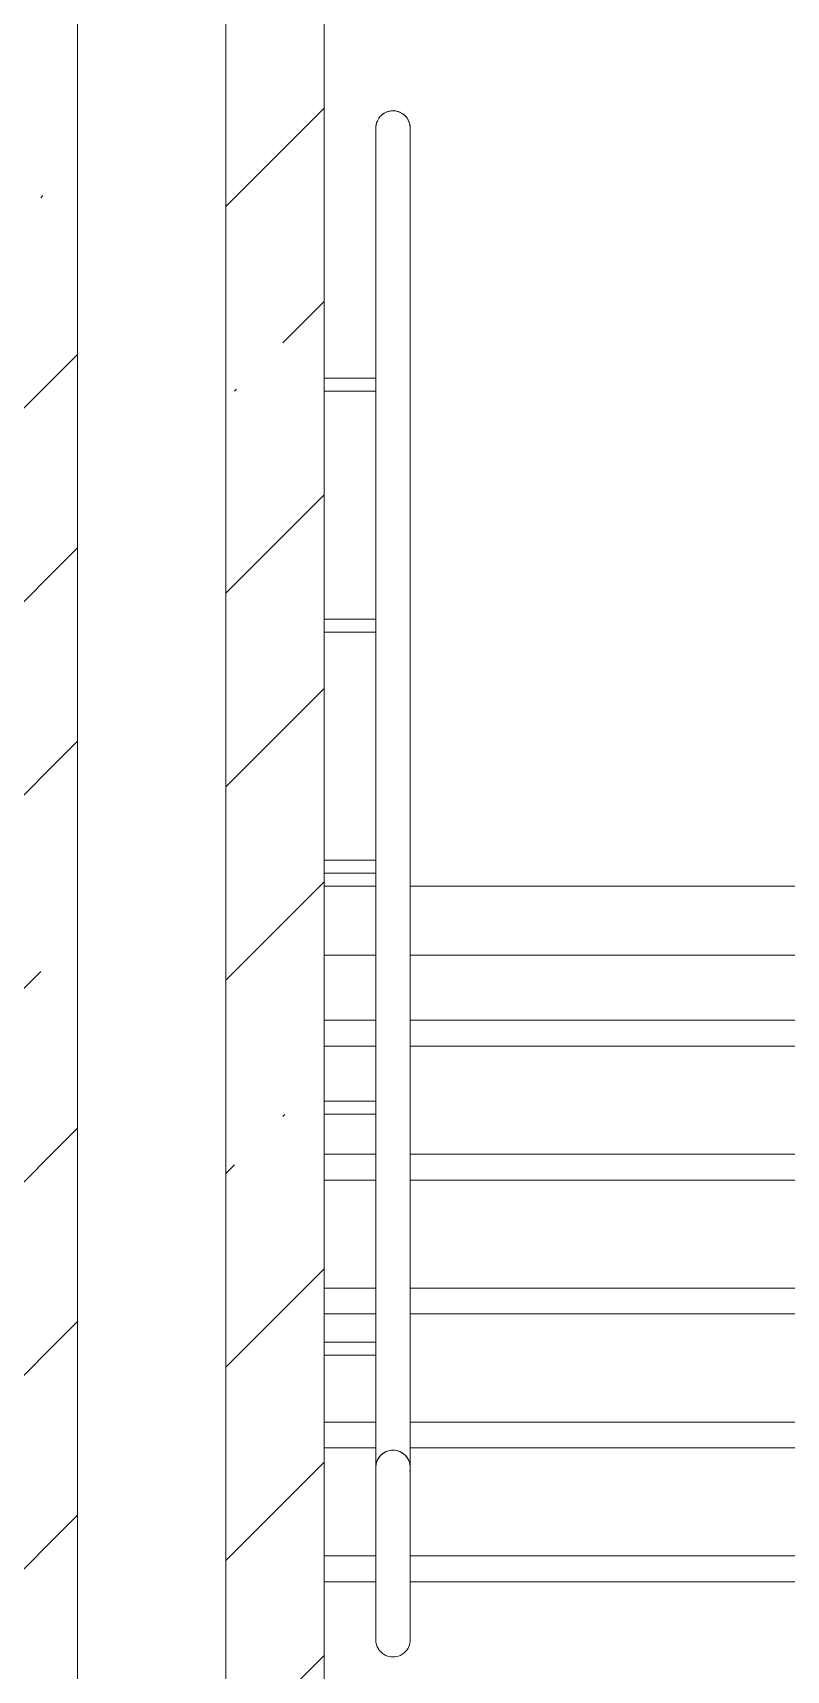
# Model space of a CAD drawing. Header units: millimetres. Extents: x -515342 to 330399, y -224905 to 507333.
# Drawn here: x 137073 to 137947, y 92162 to 94062 of the extents above; entities that cross this region are included whole.
import ezdxf

# ---------------------------------------------------------------- set-up
doc = ezdxf.new("R2010")
doc.units = ezdxf.units.MM
for name, color, linetype, lineweight in [('Лестницы', 7, 'Continuous', 0), ('Ограждение', 7, 'Continuous', 0), ('Стены внутренние', 7, 'Continuous', 0), ('Стены несущие', 7, 'Continuous', 0)]:
    doc.layers.add(name, color=color, linetype=linetype, lineweight=lineweight)

# ---------------------------------------------------------------- blocks, each defined once
blk = doc.blocks.new('Ограждение - АР_Ограждение_Ограничение_Дуга D40_расстояние между поручнями 200-V124-О_АР_П_Разрез 1-1')
at = {"layer": 'Ограждение', "flags": 128}
for points in [[(49320, 5920.2), (49320, 5921), (49320.1, 5921.8), (49320.1, 5922.6), (49320.3, 5923.4), (49320.4, 5924.2), (49320.6, 5925), (49320.8, 5925.7), (49321, 5926.5), (49321.3, 5927.3), (49321.6, 5928), (49321.9, 5928.7), (49322.3, 5929.5), (49322.6, 5930.2), (49323.1, 5930.8), (49323.5, 5931.5), (49324, 5932.2), (49324.4, 5932.8), (49325, 5933.4), (49325.5, 5934), (49326.1, 5934.6), (49326.7, 5935.1), (49327.3, 5935.6), (49327.9, 5936.1), (49328.5, 5936.6), (49329.2, 5937), (49329.9, 5937.5), (49330.6, 5937.9), (49331.3, 5938.2), (49332, 5938.6), (49332.8, 5938.9), (49333.5, 5939.1), (49334.3, 5939.4), (49335, 5939.6), (49335.8, 5939.8), (49336.6, 5939.9), (49337.4, 5940), (49338.2, 5940.1), (49339, 5940.2), (49339.8, 5940.2), (49340, 5940.2)], [(49340, 5940.2), (49340.8, 5940.2), (49341.6, 5940.2), (49342.4, 5940.1), (49343.2, 5940), (49344, 5939.8), (49344.8, 5939.6), (49345.5, 5939.4), (49346.3, 5939.2), (49347, 5938.9), (49347.8, 5938.6), (49348.5, 5938.3), (49349.2, 5938), (49349.9, 5937.6), (49350.6, 5937.2), (49351.3, 5936.7), (49351.9, 5936.3), (49352.6, 5935.8), (49353.2, 5935.3), (49353.8, 5934.7), (49354.3, 5934.2), (49354.9, 5933.6), (49355.4, 5933), (49355.9, 5932.3), (49356.4, 5931.7), (49356.8, 5931), (49357.2, 5930.3), (49357.6, 5929.6), (49358, 5928.9), (49358.3, 5928.2), (49358.6, 5927.5), (49358.9, 5926.7), (49359.2, 5926), (49359.4, 5925.2), (49359.6, 5924.4), (49359.7, 5923.6), (49359.8, 5922.8), (49359.9, 5922), (49360, 5921.2), (49360, 5920.4), (49360, 5920.2)], [(49320, 5915.7), (49320, 5916.8), (49320, 5917.8), (49320, 5918.6), (49320, 5919.2), (49320, 5919.7), (49320, 5920), (49320, 5920.2), (49320, 5920.2)], [(49360, 5920.2), (49360, 5920.1), (49360, 5919.9), (49360, 5919.5), (49360, 5918.9), (49360, 5918.2), (49360, 5917.4), (49360, 5916.3), (49360, 5915.1)]]:
    blk.add_lwpolyline(points, dxfattribs=at)
at = {"layer": 'Ограждение'}
for start, end in [(120, 185.318), (354.682, 60)]:
    blk.add_arc((49340, 5920.2), 20, start, end, dxfattribs=at)
blk = doc.blocks.new('Ограждение - АР_Ограждение_Ограничение_Дуга D40_расстояние между поручнями 200-140673-О_АР_П_Разрез 1-1')
at = {"layer": 'Ограждение', "flags": 128}
for points in [[(52360, 866.2), (52360, 866.1), (52360, 865.9), (52360, 865.5), (52360, 864.9), (52360, 864.2), (52360, 863.3), (52360, 862.3), (52360, 861.1), (52360, 859.8), (52360, 858.3), (52360, 856.7), (52360, 854.9), (52360, 853), (52360, 850.9), (52360, 848.7), (52360, 846.4), (52360, 844), (52360, 841.4), (52360, 838.7), (52360, 835.9), (52360, 833), (52360, 829.9), (52360, 826.8), (52360, 823.6), (52360, 820.2), (52360, 816.8), (52360, 813.3), (52360, 809.8), (52360, 806.1), (52360, 802.4), (52360, 798.7), (52360, 794.9), (52360, 791), (52360, 787.1), (52360, 783.2), (52360, 779.2), (52360, 775.3), (52360, 771.3), (52360, 767.3), (52360, 763.3), (52360, 759.3), (52360, 755.3), (52360, 751.3), (52360, 747.4), (52360, 743.5), (52360, 739.6), (52360, 735.8), (52360, 732), (52360, 728.3), (52360, 724.6), (52360, 721), (52360, 717.5), (52360, 714), (52360, 710.6), (52360, 707.4), (52360, 704.2), (52360, 701.1), (52360, 698.1), (52360, 695.2), (52360, 692.5), (52360, 689.8), (52360, 687.3), (52360, 684.9), (52360, 682.6), (52360, 680.5), (52360, 678.5), (52360, 676.7), (52360, 675), (52360, 673.4), (52360, 672), (52360, 670.7), (52360, 669.6), (52360, 668.7), (52360, 667.9), (52360, 667.2), (52360, 666.7), (52360, 666.4), (52360, 666.2), (52360, 666.2)], [(52400, 666.2), (52400, 666.3), (52400, 666.5), (52400, 666.9), (52400, 667.5), (52400, 668.2), (52400, 669.1), (52400, 670.1), (52400, 671.3), (52400, 672.6), (52400, 674.1), (52400, 675.7), (52400, 677.5), (52400, 679.4), (52400, 681.5), (52400, 683.7), (52400, 686), (52400, 688.4), (52400, 691), (52400, 693.7), (52400, 696.5), (52400, 699.5), (52400, 702.5), (52400, 705.6), (52400, 708.9), (52400, 712.2), (52400, 715.6), (52400, 719.1), (52400, 722.6), (52400, 726.3), (52400, 730), (52400, 733.7), (52400, 737.5), (52400, 741.4), (52400, 745.3), (52400, 749.2), (52400, 753.2), (52400, 757.1), (52400, 761.1), (52400, 765.1), (52400, 769.1), (52400, 773.1), (52400, 777.1), (52400, 781.1), (52400, 785), (52400, 788.9), (52400, 792.8), (52400, 796.6), (52400, 800.4), (52400, 804.2), (52400, 807.8), (52400, 811.4), (52400, 815), (52400, 818.4), (52400, 821.8), (52400, 825.1), (52400, 828.2), (52400, 831.3), (52400, 834.3), (52400, 837.2), (52400, 839.9), (52400, 842.6), (52400, 845.1), (52400, 847.5), (52400, 849.8), (52400, 851.9), (52400, 853.9), (52400, 855.7), (52400, 857.5), (52400, 859), (52400, 860.4), (52400, 861.7), (52400, 862.8), (52400, 863.8), (52400, 864.6), (52400, 865.2), (52400, 865.7), (52400, 866), (52400, 866.2), (52400, 866.2)]]:
    blk.add_lwpolyline(points, dxfattribs=at)
at = {"layer": 'Ограждение'}
for centre, start, end in [((52380, 866.2), 90, 186.6736), ((52380, 866.2), 348.1076, 90), ((52380, 666.2), 170.5381, 270), ((52380, 666.2), 270, 7.0804)]:
    blk.add_arc(centre, 20, start, end, dxfattribs=at)
blk = doc.blocks.new('Тип перил - АР_Ограждение_Ограничение_Дуга D40_расстояние между поручнями 200-V125-О_АР_П_Разрез 1-1')
at = {"layer": 'Ограждение', "flags": 128}
for points in [[(49320, 5920.2), (49320, 5921), (49320.1, 5921.8), (49320.1, 5922.6), (49320.3, 5923.4), (49320.4, 5924.2), (49320.6, 5925), (49320.8, 5925.7), (49321, 5926.5), (49321.3, 5927.3), (49321.6, 5928), (49321.9, 5928.7), (49322.3, 5929.5), (49322.6, 5930.2), (49323.1, 5930.8), (49323.5, 5931.5), (49324, 5932.2), (49324.4, 5932.8), (49325, 5933.4), (49325.5, 5934), (49326.1, 5934.6), (49326.7, 5935.1), (49327.3, 5935.6), (49327.9, 5936.1), (49328.5, 5936.6), (49329.2, 5937), (49329.9, 5937.5), (49330.6, 5937.9), (49331.3, 5938.2), (49332, 5938.6), (49332.8, 5938.9), (49333.5, 5939.1), (49334.3, 5939.4), (49335, 5939.6), (49335.8, 5939.8), (49336.6, 5939.9), (49337.4, 5940), (49338.2, 5940.1), (49339, 5940.2), (49339.8, 5940.2), (49340, 5940.2)], [(49340, 5940.2), (49340.8, 5940.2), (49341.6, 5940.2), (49342.4, 5940.1), (49343.2, 5940), (49344, 5939.8), (49344.8, 5939.6), (49345.5, 5939.4), (49346.3, 5939.2), (49347, 5938.9), (49347.8, 5938.6), (49348.5, 5938.3), (49349.2, 5938), (49349.9, 5937.6), (49350.6, 5937.2), (49351.3, 5936.7), (49351.9, 5936.3), (49352.6, 5935.8), (49353.2, 5935.3), (49353.8, 5934.7), (49354.3, 5934.2), (49354.9, 5933.6), (49355.4, 5933), (49355.9, 5932.3), (49356.4, 5931.7), (49356.8, 5931), (49357.2, 5930.3), (49357.6, 5929.6), (49358, 5928.9), (49358.3, 5928.2), (49358.6, 5927.5), (49358.9, 5926.7), (49359.2, 5926), (49359.4, 5925.2), (49359.6, 5924.4), (49359.7, 5923.6), (49359.8, 5922.8), (49359.9, 5922), (49360, 5921.2), (49360, 5920.4), (49360, 5920.2)], [(49320, 5915.7), (49320, 5916.8), (49320, 5917.8), (49320, 5918.6), (49320, 5919.2), (49320, 5919.7), (49320, 5920), (49320, 5920.2), (49320, 5920.2)], [(49360, 5920.2), (49360, 5920.1), (49360, 5919.9), (49360, 5919.5), (49360, 5918.9), (49360, 5918.2), (49360, 5917.4), (49360, 5916.3), (49360, 5915.1)]]:
    blk.add_lwpolyline(points, dxfattribs=at)
at = {"layer": 'Ограждение'}
for start, end in [(120, 185.318), (354.682, 60)]:
    blk.add_arc((49340, 5920.2), 20, start, end, dxfattribs=at)
blk = doc.blocks.new('Тип перил - АР_Ограждение_Ограничение_Дуга D40_расстояние между поручнями 200-140673-О_АР_П_Разрез 1-1')
at = {"layer": 'Ограждение', "flags": 128}
for points in [[(52360, 866.2), (52360, 866.1), (52360, 865.9), (52360, 865.5), (52360, 864.9), (52360, 864.2), (52360, 863.3), (52360, 862.3), (52360, 861.1), (52360, 859.8), (52360, 858.3), (52360, 856.7), (52360, 854.9), (52360, 853), (52360, 850.9), (52360, 848.7), (52360, 846.4), (52360, 844), (52360, 841.4), (52360, 838.7), (52360, 835.9), (52360, 833), (52360, 829.9), (52360, 826.8), (52360, 823.6), (52360, 820.2), (52360, 816.8), (52360, 813.3), (52360, 809.8), (52360, 806.1), (52360, 802.4), (52360, 798.7), (52360, 794.9), (52360, 791), (52360, 787.1), (52360, 783.2), (52360, 779.2), (52360, 775.3), (52360, 771.3), (52360, 767.3), (52360, 763.3), (52360, 759.3), (52360, 755.3), (52360, 751.3), (52360, 747.4), (52360, 743.5), (52360, 739.6), (52360, 735.8), (52360, 732), (52360, 728.3), (52360, 724.6), (52360, 721), (52360, 717.5), (52360, 714), (52360, 710.6), (52360, 707.4), (52360, 704.2), (52360, 701.1), (52360, 698.1), (52360, 695.2), (52360, 692.5), (52360, 689.8), (52360, 687.3), (52360, 684.9), (52360, 682.6), (52360, 680.5), (52360, 678.5), (52360, 676.7), (52360, 675), (52360, 673.4), (52360, 672), (52360, 670.7), (52360, 669.6), (52360, 668.7), (52360, 667.9), (52360, 667.2), (52360, 666.7), (52360, 666.4), (52360, 666.2), (52360, 666.2)], [(52400, 666.2), (52400, 666.3), (52400, 666.5), (52400, 666.9), (52400, 667.5), (52400, 668.2), (52400, 669.1), (52400, 670.1), (52400, 671.3), (52400, 672.6), (52400, 674.1), (52400, 675.7), (52400, 677.5), (52400, 679.4), (52400, 681.5), (52400, 683.7), (52400, 686), (52400, 688.4), (52400, 691), (52400, 693.7), (52400, 696.5), (52400, 699.5), (52400, 702.5), (52400, 705.6), (52400, 708.9), (52400, 712.2), (52400, 715.6), (52400, 719.1), (52400, 722.6), (52400, 726.3), (52400, 730), (52400, 733.7), (52400, 737.5), (52400, 741.4), (52400, 745.3), (52400, 749.2), (52400, 753.2), (52400, 757.1), (52400, 761.1), (52400, 765.1), (52400, 769.1), (52400, 773.1), (52400, 777.1), (52400, 781.1), (52400, 785), (52400, 788.9), (52400, 792.8), (52400, 796.6), (52400, 800.4), (52400, 804.2), (52400, 807.8), (52400, 811.4), (52400, 815), (52400, 818.4), (52400, 821.8), (52400, 825.1), (52400, 828.2), (52400, 831.3), (52400, 834.3), (52400, 837.2), (52400, 839.9), (52400, 842.6), (52400, 845.1), (52400, 847.5), (52400, 849.8), (52400, 851.9), (52400, 853.9), (52400, 855.7), (52400, 857.5), (52400, 859), (52400, 860.4), (52400, 861.7), (52400, 862.8), (52400, 863.8), (52400, 864.6), (52400, 865.2), (52400, 865.7), (52400, 866), (52400, 866.2), (52400, 866.2)]]:
    blk.add_lwpolyline(points, dxfattribs=at)
at = {"layer": 'Ограждение'}
for centre, start, end in [((52380, 866.2), 90, 186.6736), ((52380, 866.2), 348.1076, 90), ((52380, 666.2), 170.5381, 270), ((52380, 666.2), 270, 7.0804)]:
    blk.add_arc(centre, 20, start, end, dxfattribs=at)
blk = doc.blocks.new('Тип перил - Перила_Внутренний_-9189418-О_АР_П_Разрез 1-1')
at = {"layer": 'Ограждение'}
for p, q in [((49320, 5916.8), (49320, 4373.9)), ((49360, 4373.9), (49360, 5916.8)), ((49320, 4365.9), (49320, 4366.1)), ((49360, 4365.9), (49360, 4365.9))]:
    blk.add_line(p, q, dxfattribs=at)
at = {"layer": 'Ограждение', "flags": 128}
for points in [[(49320, 5920.2), (49320, 5920.2), (49320, 5920.1), (49320, 5920), (49320, 5919.8), (49320, 5919.6), (49320, 5919.4), (49320, 5919), (49320, 5918.7), (49320, 5918.3), (49320, 5917.8), (49320, 5917.4), (49320, 5916.8), (49320, 5916.8)], [(49360, 5916.8), (49360, 5917.3), (49360, 5917.8), (49360, 5918.2), (49360, 5918.6), (49360, 5919), (49360, 5919.3), (49360, 5919.6), (49360, 5919.8), (49360, 5920), (49360, 5920.1), (49360, 5920.2), (49360, 5920.2)], [(49320, 4367.9), (49320, 4368.6), (49320, 4369.4), (49320, 4370.4), (49320, 4371.4), (49320, 4372.5), (49320, 4373.8), (49320, 4373.9)], [(49360, 4373.9), (49360, 4372.7), (49360, 4371.5), (49360, 4370.5), (49360, 4369.5), (49360, 4368.7), (49360, 4368)], [(49320.2, 4363), (49320.1, 4363.8), (49320, 4364.6), (49320, 4365.4)], [(49360, 4365.1), (49359.9, 4364.3), (49359.9, 4363.5), (49359.7, 4362.7), (49359.6, 4361.9)]]:
    blk.add_lwpolyline(points, dxfattribs=at)
at = {"layer": 'Ограждение'}
for centre, start, end in [((49340, 5920.2), 120, 180), ((49340, 5920.2), 0, 60), ((49340, 5920.2), 180, 185.318), ((49340, 5920.2), 354.682, 0), ((49340, 4365.9), 0, 180), ((49340, 4365.9), 180, 186.6736), ((49340, 4365.9), 348.1076, 0)]:
    blk.add_arc(centre, 20, start, end, dxfattribs=at)
blk = doc.blocks.new('Элемент ограждения_Опора Г-образная - АР_Ограждение_Опора_D15 высота60 консоль80-V126-О_АР_П_Разрез 1-1')
at = {"layer": 'Ограждение'}
for p, q in [((49320.1, 4511.2), (49260, 4511.2)), ((49260, 4496.2), (49320.1, 4496.2))]:
    blk.add_line(p, q, dxfattribs=at)
blk = doc.blocks.new('Элемент ограждения_Опора Г-образная - АР_Ограждение_Опора_D15 высота60 консоль80-V127-О_АР_П_Разрез 1-1')
at = {"layer": 'Ограждение'}
for p, q in [((49320.2, 4790.9), (49260, 4790.9)), ((49260, 4775.9), (49320.2, 4775.9))]:
    blk.add_line(p, q, dxfattribs=at)
blk = doc.blocks.new('Элемент ограждения_Опора Г-образная - АР_Ограждение_Опора_D15 высота60 консоль80-V128-О_АР_П_Разрез 1-1')
at = {"layer": 'Ограждение'}
for p, q in [((49320, 5070.5), (49260, 5070.5)), ((49260, 5055.5), (49320, 5055.5))]:
    blk.add_line(p, q, dxfattribs=at)

msp = doc.modelspace()

# ---------------------------------------------------------------- hatches: boundary and pattern name
at = {"layer": 'Стены внутренние'}
h = msp.add_hatch(dxfattribs=at)
h.set_pattern_fill('FP_1', color=256, style=0, pattern_type=2)
h.set_pattern_definition([(45, (136801.12, 95610.5), (-224.506, 224.506), []), (45, (137025.63, 95610.5), (-224.506, 224.506), [396.875, -79.375, 3.353, -76.022])])
h.paths.add_polyline_path([(137020.5296, 84641.3929), (137410.5296, 84641.3929), (137410.5296, 101317.7385), (137020.5296, 101317.557), (137020.5296, 87050.9757)])
h.paths.add_polyline_path([(137296.4181, 88031.3929), (137124.6411, 88031.3929), (137124.6411, 101131.3929), (137296.4181, 101131.3929), (137296.4181, 88158.7262)])

# ---------------------------------------------------------------- linework, layer by layer
at = {"layer": 'Лестницы'}
for p, q in [((137410.5296, 93071.6103), (137470.5296, 93071.6103)), ((137510.5296, 93071.6103), (138810.5296, 93071.6103)), ((137470.5296, 92991.6103), (137410.5296, 92991.6103)), ((137470.5296, 92991.6103), (137410.5296, 92991.6103)), ((138810.5296, 92991.6103), (137510.5296, 92991.6103)), ((138810.5296, 92991.6103), (137510.5296, 92991.6103)), ((137410.5296, 92916.1755), (137470.7546, 92916.1755)), ((137510.5296, 92916.1755), (138810.5296, 92916.1755)), ((137470.7414, 92886.1755), (137410.5296, 92886.1755)), ((137470.7414, 92886.1755), (137410.5296, 92886.1755)), ((138810.7561, 92886.1755), (137510.5296, 92886.1755)), ((138810.7561, 92886.1755), (137510.5296, 92886.1755)), ((137410.5296, 92760.7407), (137470.6861, 92760.7407)), ((137510.5296, 92760.7407), (138810.7026, 92760.7407)), ((137470.6729, 92730.7407), (137410.5296, 92730.7407)), ((137470.6729, 92730.7407), (137410.5296, 92730.7407)), ((138810.6898, 92730.7407), (137510.5296, 92730.7407)), ((138810.6898, 92730.7407), (137510.5296, 92730.7407)), ((137410.5296, 92605.3059), (137470.6177, 92605.3059)), ((137510.5296, 92605.3059), (138810.6363, 92605.3059)), ((137470.6044, 92575.3059), (137410.5296, 92575.3059)), ((137470.6044, 92575.3059), (137410.5296, 92575.3059)), ((138810.6235, 92575.3059), (137510.5296, 92575.3059)), ((138810.6235, 92575.3059), (137510.5296, 92575.3059)), ((137410.5296, 92449.8711), (137470.5492, 92449.8711)), ((137510.5296, 92449.8711), (138810.5699, 92449.8711)), ((137470.536, 92419.8711), (137410.5296, 92419.8711)), ((137470.536, 92419.8711), (137410.5296, 92419.8711)), ((138810.5571, 92419.8711), (137510.5296, 92419.8711)), ((138810.5571, 92419.8711), (137510.5296, 92419.8711)), ((137410.5296, 92294.4364), (137470.7087, 92294.4364)), ((137510.4423, 92294.4364), (138900.5737, 92294.4364)), ((137470.7028, 92264.4364), (137410.5296, 92264.4364)), ((137470.7028, 92264.4364), (137410.5296, 92264.4364)), ((138900.5694, 92264.4364), (137510.4549, 92264.4364)), ((138900.5694, 92264.4364), (137510.4549, 92264.4364))]:
    msp.add_line(p, q, dxfattribs=at)
at = {"layer": 'Стены несущие'}
for p, q in [((137410.5296, 84721.3929), (137410.5296, 101317.7385)), ((137124.6411, 88031.3929), (137124.6411, 101131.3929)), ((137296.4181, 101131.3929), (137296.4181, 88031.3929))]:
    msp.add_line(p, q, dxfattribs=at)

# ---------------------------------------------------------------- block references
at = {"layer": 'Ограждение'}
for name, p in [('Ограждение - АР_Ограждение_Ограничение_Дуга D40_расстояние между поручнями 200-V124-О_АР_П_Разрез 1-1', (88150.5296, 88031.3929)), ('Тип перил - АР_Ограждение_Ограничение_Дуга D40_расстояние между поручнями 200-V125-О_АР_П_Разрез 1-1', (88150.5296, 88031.3929)), ('Тип перил - Перила_Внутренний_-9189418-О_АР_П_Разрез 1-1', (88150.5296, 88031.3929)), ('Элемент ограждения_Опора Г-образная - АР_Ограждение_Опора_D15 высота60 консоль80-V128-О_АР_П_Разрез 1-1', (88150.5296, 88590.7722)), ('Элемент ограждения_Опора Г-образная - АР_Ограждение_Опора_D15 высота60 консоль80-V128-О_АР_П_Разрез 1-1', (88150.5296, 88311.0825)), ('Элемент ограждения_Опора Г-образная - АР_Ограждение_Опора_D15 высота60 консоль80-V128-О_АР_П_Разрез 1-1', (88150.5296, 88031.3929)), ('Элемент ограждения_Опора Г-образная - АР_Ограждение_Опора_D15 высота60 консоль80-V127-О_АР_П_Разрез 1-1', (88150.5296, 88031.3929)), ('Элемент ограждения_Опора Г-образная - АР_Ограждение_Опора_D15 высота60 консоль80-V126-О_АР_П_Разрез 1-1', (88150.5296, 88031.3929)), ('Ограждение - АР_Ограждение_Ограничение_Дуга D40_расстояние между поручнями 200-140673-О_АР_П_Разрез 1-1', (85110.5296, 91531.0555)), ('Тип перил - АР_Ограждение_Ограничение_Дуга D40_расстояние между поручнями 200-140673-О_АР_П_Разрез 1-1', (85110.5296, 91531.0555))]:
    msp.add_blockref(name, p, dxfattribs=at)

doc.saveas('drawing.dxf')
